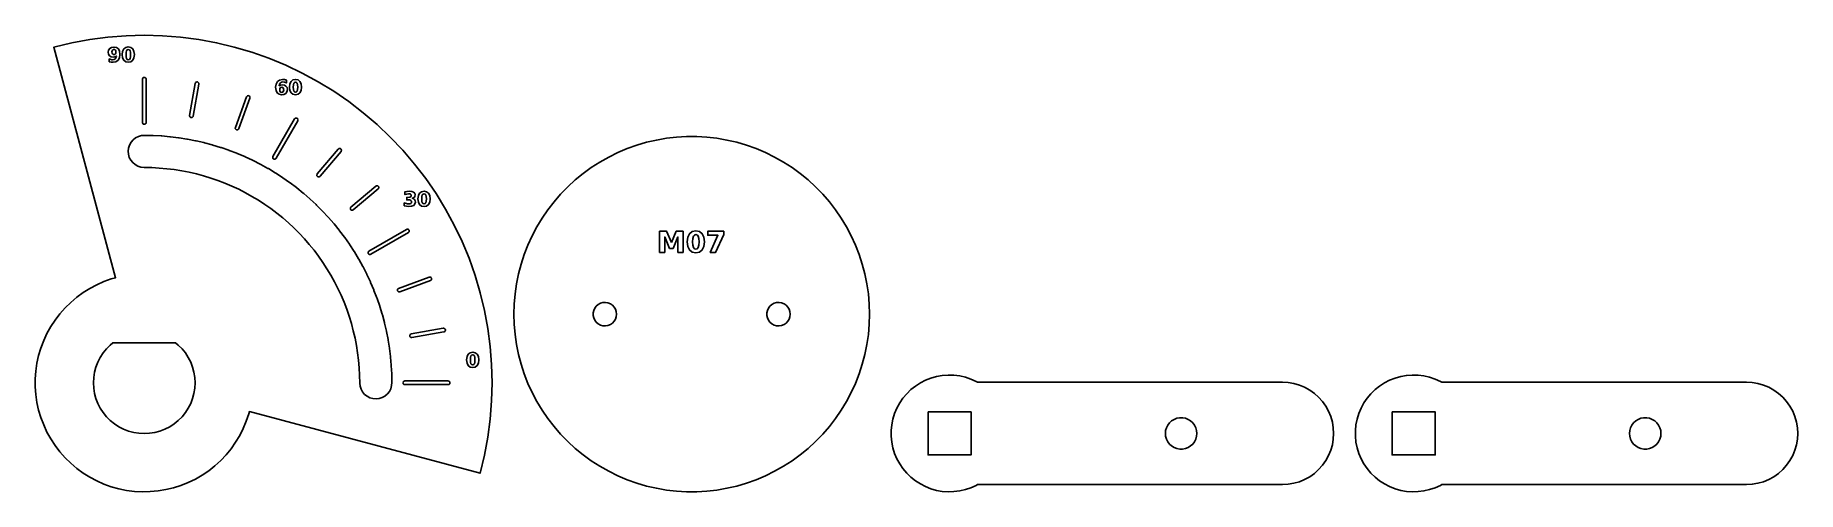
# Model space of a CAD drawing. Header units: millimetres. Extents: x 0 to 244, y 0 to 63.
import ezdxf

# ---------------------------------------------------------------- set-up
doc = ezdxf.new("R2010")
doc.units = ezdxf.units.MM
doc.layers.add('CUT', color=1, linetype='Continuous')
doc.layers.add('ENGRAVE', color=5, linetype='Continuous')

msp = doc.modelspace()

# ---------------------------------------------------------------- linework, layer by layer
at = {"layer": 'CUT'}
for points in [[(7.5446, 62.5557), (10.04, 62.8843), (12.5492, 63.0817), (15.0652, 63.1476), (17.5813, 63.0817), (20.0904, 62.8843), (22.5858, 62.5557), (25.0606, 62.0971), (27.508, 61.5095), (29.9212, 60.7947), (32.2938, 59.9545), (34.6191, 58.9913), (36.8908, 57.9078), (39.1027, 56.7068), (41.2488, 55.3917), (43.323, 53.9661), (45.3198, 52.4339), (47.2337, 50.7993), (49.0594, 49.0668), (50.7919, 47.2411), (52.4265, 45.3272), (53.9587, 43.3304), (55.3843, 41.2561), (56.6994, 39.1101), (57.9004, 36.8982), (58.9839, 34.6265), (59.9471, 32.3011), (60.7873, 29.9286), (61.5021, 27.5153), (62.0897, 25.068), (62.5484, 22.5932), (62.8769, 20.0978), (63.0744, 17.5886), (63.1402, 15.0726), (63.0744, 12.5565), (62.8769, 10.0474), (62.5484, 7.552), (62.0897, 5.0772), (61.4846, 2.5569), (29.5989, 11.1006), (29.5156, 10.778), (29.168, 9.7465), (28.747, 8.7427), (28.2546, 7.772), (27.6934, 6.8393), (27.0664, 5.9496), (26.3768, 5.1074), (25.6282, 4.3171), (24.8246, 3.583), (23.9701, 2.9087), (23.0692, 2.2979), (22.1265, 1.7536), (21.147, 1.2788), (20.1358, 0.8759), (19.0982, 0.547), (18.0396, 0.2939), (16.9654, 0.1178), (15.8814, 0.0197), (14.7931, 0), (13.7062, 0.0589), (12.6263, 0.1961), (11.5593, 0.4109), (10.5104, 0.7021), (9.4854, 1.0682), (8.4894, 1.5074), (7.5277, 2.0172), (6.6053, 2.5951), (5.727, 3.2381), (4.8974, 3.9428), (4.1208, 4.7055), (3.4013, 5.5222), (2.7425, 6.3888), (2.1481, 7.3006), (1.6209, 8.2529), (1.1639, 9.2408), (0.7793, 10.2591), (0.4692, 11.3025), (0.2352, 12.3655), (0.0785, 13.4427), (0, 14.5283), (0, 15.6168), (0.0785, 16.7025), (0.2352, 17.7796), (0.4692, 18.8427), (0.7793, 19.8861), (1.1639, 20.9044), (1.6209, 21.8923), (2.1481, 22.8446), (2.7425, 23.7564), (3.4013, 24.6229), (4.1208, 25.4397), (4.8974, 26.2024), (5.727, 26.9071), (6.6053, 27.55), (7.5277, 28.128), (8.4894, 28.6378), (9.4854, 29.077), (10.5104, 29.4431), (11.0936, 29.605), (2.5495, 61.492), (5.0699, 62.0971)], [(44.8405, 15.0374), (44.8912, 14.6006), (45.0251, 14.1855), (45.2374, 13.8046), (45.5199, 13.4723), (45.8617, 13.2016), (46.2499, 13.0028), (46.6694, 12.8835), (47.104, 12.8483), (47.5372, 12.8986), (47.9523, 13.0325), (48.3333, 13.2447), (48.6655, 13.5272), (48.9362, 13.8691), (49.1351, 14.2573), (49.2544, 14.6767), (49.2898, 15.1151), (49.2704, 16.2276), (49.2676, 16.3065), (49.2093, 17.4206), (49.2037, 17.4994), (49.1065, 18.6108), (49.0983, 18.6893), (48.9623, 19.7966), (48.9513, 19.8748), (48.7768, 20.9768), (48.7631, 21.0545), (48.5502, 22.1497), (48.5338, 22.2269), (48.2828, 23.314), (48.2637, 23.3906), (47.975, 24.4682), (47.9532, 24.5441), (47.627, 25.611), (47.6026, 25.6861), (47.2394, 26.741), (47.2124, 26.8152), (46.8126, 27.8568), (46.783, 27.93), (46.3471, 28.9569), (46.3149, 29.0291), (45.8434, 30.0402), (45.8088, 30.1112), (45.3023, 31.1052), (45.2653, 31.175), (44.7244, 32.1507), (44.6849, 32.2191), (44.1103, 33.1754), (44.0684, 33.2424), (43.4608, 34.178), (43.4167, 34.2435), (42.7768, 35.1574), (42.7303, 35.2213), (42.0589, 36.1123), (42.0103, 36.1745), (41.3082, 37.0415), (41.2574, 37.102), (40.5255, 37.944), (40.4727, 38.0027), (39.7118, 38.8186), (39.6569, 38.8754), (38.8681, 39.6643), (38.8113, 39.7192), (37.9953, 40.48), (37.9366, 40.5329), (37.0947, 41.2648), (37.0342, 41.3156), (36.1671, 42.0177), (36.1049, 42.0663), (35.2139, 42.7377), (35.15, 42.7841), (34.2361, 43.424), (34.1707, 43.4682), (33.235, 44.0758), (33.168, 44.1177), (32.2117, 44.6923), (32.1434, 44.7318), (31.1676, 45.2726), (31.0979, 45.3097), (30.1038, 45.8162), (30.0328, 45.8508), (29.0217, 46.3223), (28.9496, 46.3544), (27.9226, 46.7903), (27.8494, 46.8199), (26.8078, 47.2197), (26.7336, 47.2467), (25.6788, 47.61), (25.6037, 47.6344), (24.5368, 47.9606), (24.4609, 47.9823), (23.3832, 48.2711), (23.3066, 48.2902), (22.2195, 48.5411), (22.1423, 48.5576), (21.0472, 48.7704), (20.9694, 48.7841), (19.8675, 48.9587), (19.7893, 48.9697), (18.6819, 49.1056), (18.6034, 49.1139), (17.492, 49.2111), (17.4132, 49.2166), (16.2991, 49.275), (16.2202, 49.2778), (15.1077, 49.2972), (14.6694, 49.2617), (14.2499, 49.1424), (13.8617, 48.9436), (13.5199, 48.6729), (13.2374, 48.3406), (13.0251, 47.9597), (12.8912, 47.5446), (12.8409, 47.1114), (12.8761, 46.6767), (12.9954, 46.2573), (13.1942, 45.8691), (13.465, 45.5272), (13.7972, 45.2447), (14.1781, 45.0325), (14.5932, 44.8986), (15.0301, 44.8479), (16.1043, 44.8291), (17.1422, 44.7747), (18.1775, 44.6841), (19.2091, 44.5575), (20.2355, 44.3949), (21.2557, 44.1966), (22.2684, 43.9628), (23.2722, 43.6938), (24.2661, 43.39), (25.2488, 43.0516), (26.219, 42.6792), (27.1757, 42.2731), (28.1176, 41.8339), (29.0436, 41.3621), (29.9526, 40.8582), (30.8434, 40.3229), (31.715, 39.7569), (32.5663, 39.1608), (33.3963, 38.5353), (34.204, 37.8813), (34.9884, 37.1995), (35.7484, 36.4907), (36.4833, 35.7558), (37.1921, 34.9957), (37.8739, 34.2114), (38.528, 33.4037), (39.1534, 32.5737), (39.7495, 31.7224), (40.3156, 30.8508), (40.8508, 29.9599), (41.3547, 29.0509), (41.8265, 28.1249), (42.2657, 27.183), (42.6718, 26.2264), (43.0443, 25.2561), (43.3826, 24.2735), (43.6865, 23.2796), (43.9554, 22.2757), (44.1892, 21.2631), (44.3875, 20.2429), (44.5501, 19.2164), (44.6768, 18.1849), (44.7674, 17.1496), (44.8217, 16.1117)], [(115.1301, 21.7637), (114.9304, 20.3744), (114.6517, 18.9988), (114.2948, 17.6414), (113.8611, 16.3066), (113.3519, 14.9987), (112.7689, 13.722), (112.1139, 12.4807), (111.3891, 11.2787), (110.5969, 10.1202), (109.7398, 9.0087), (108.8207, 7.948), (107.8425, 6.9415), (106.8085, 5.9924), (105.722, 5.104), (104.5865, 4.279), (103.4058, 3.5202), (102.1836, 2.83), (100.9241, 2.2108), (99.6313, 1.6644), (98.3094, 1.1928), (96.9627, 0.7973), (95.5956, 0.4794), (94.2127, 0.2401), (92.8183, 0.0801), (91.417, 0), (90.0135, 0), (88.6123, 0.0801), (87.2179, 0.2401), (85.8349, 0.4794), (84.4679, 0.7973), (83.1212, 1.1928), (81.7993, 1.6644), (80.5064, 2.2108), (79.2469, 2.83), (78.0248, 3.5202), (76.8441, 4.279), (75.7086, 5.104), (74.6221, 5.9924), (73.588, 6.9415), (72.6098, 7.948), (71.6907, 9.0087), (70.8337, 10.1202), (70.0414, 11.2787), (69.3167, 12.4807), (68.6617, 13.722), (68.0786, 14.9987), (67.5694, 16.3066), (67.1357, 17.6414), (66.7789, 18.9988), (66.5002, 20.3744), (66.3004, 21.7637), (66.1803, 23.162), (66.1402, 24.565), (66.1803, 25.968), (66.3004, 27.3664), (66.5002, 28.7556), (66.7789, 30.1312), (67.1357, 31.4886), (67.5694, 32.8234), (68.0786, 34.1313), (68.6617, 35.408), (69.3167, 36.6494), (70.0414, 37.8513), (70.8337, 39.0098), (71.6907, 40.1213), (72.6098, 41.182), (73.588, 42.1885), (74.6221, 43.1376), (75.7086, 44.026), (76.8441, 44.851), (78.0248, 45.6098), (79.2469, 46.3), (80.5064, 46.9192), (81.7993, 47.4656), (83.1212, 47.9373), (84.4679, 48.3327), (85.8349, 48.6506), (87.2179, 48.8899), (88.6123, 49.0499), (90.0135, 49.13), (91.417, 49.13), (92.8183, 49.0499), (94.2127, 48.8899), (95.5956, 48.6506), (96.9627, 48.3327), (98.3094, 47.9373), (99.6313, 47.4656), (100.9241, 46.9192), (102.1836, 46.3), (103.4058, 45.6098), (104.5865, 44.851), (105.722, 44.026), (106.8085, 43.1376), (107.8425, 42.1885), (108.8207, 41.182), (109.7398, 40.1213), (110.5969, 39.0098), (111.3891, 37.8513), (112.1139, 36.6494), (112.7689, 35.408), (113.3519, 34.1313), (113.8611, 32.8234), (114.2948, 31.4886), (114.6517, 30.1312), (114.9304, 28.7556), (115.1301, 27.3664), (115.2502, 25.968), (115.2903, 24.565), (115.2502, 23.162)], [(80.1897, 25.2471), (80.0086, 25.5481), (79.767, 25.8032), (79.4762, 26.0003), (79.1499, 26.1304), (78.8032, 26.1872), (78.4525, 26.1682), (78.114, 26.0742), (77.8036, 25.9096), (77.5359, 25.6822), (77.3233, 25.4026), (77.1758, 25.0837), (77.1002, 24.7407), (77.1002, 24.3894), (77.1758, 24.0463), (77.3233, 23.7275), (77.5359, 23.4478), (77.8036, 23.2204), (78.114, 23.0558), (78.4525, 22.9619), (78.8032, 22.9428), (79.1499, 22.9997), (79.4762, 23.1297), (79.767, 23.3268), (80.0086, 23.5819), (80.1897, 23.8829), (80.3019, 24.2158), (80.3398, 24.565), (80.3019, 24.9142)], [(104.3019, 24.9142), (104.1897, 25.2471), (104.0086, 25.5481), (103.767, 25.8032), (103.4762, 26.0003), (103.1499, 26.1304), (102.8032, 26.1872), (102.4525, 26.1682), (102.114, 26.0742), (101.8036, 25.9096), (101.5359, 25.6822), (101.3233, 25.4026), (101.1758, 25.0837), (101.1002, 24.7407), (101.1002, 24.3894), (101.1758, 24.0463), (101.3233, 23.7275), (101.5359, 23.4478), (101.8036, 23.2204), (102.114, 23.0558), (102.4525, 22.9619), (102.8032, 22.9428), (103.1499, 22.9997), (103.4762, 23.1297), (103.767, 23.3268), (104.0086, 23.5819), (104.1897, 23.8829), (104.3019, 24.2158), (104.3398, 24.565)], [(10.7407, 20.5976), (10.3646, 20.2931), (9.8447, 19.7732), (9.382, 19.2017), (8.9815, 18.585), (8.6477, 17.9299), (8.3841, 17.2434), (8.1938, 16.5332), (8.0788, 15.8069), (8.0403, 15.0726), (8.0788, 14.3383), (8.1938, 13.612), (8.3841, 12.9018), (8.6477, 12.2153), (8.9815, 11.5601), (9.382, 10.9435), (9.8447, 10.372), (10.3646, 9.8521), (10.9361, 9.3893), (11.5528, 8.9889), (12.2079, 8.655), (12.8944, 8.3915), (13.6047, 8.2012), (14.3309, 8.0862), (15.0652, 8.0477), (15.7995, 8.0862), (16.5258, 8.2012), (17.236, 8.3915), (17.9225, 8.655), (18.5777, 8.9889), (19.1944, 9.3893), (19.7658, 9.8521), (20.2857, 10.372), (20.7485, 10.9435), (21.149, 11.5601), (21.4828, 12.2153), (21.7463, 12.9018), (21.9366, 13.612), (22.0516, 14.3383), (22.0901, 15.0726), (22.0516, 15.8069), (21.9366, 16.5332), (21.7463, 17.2434), (21.4828, 17.9299), (21.149, 18.585), (20.7485, 19.2017), (20.2857, 19.7732), (19.7658, 20.2931), (19.3898, 20.5976)], [(174.6921, 14.7507), (175.4251, 14.447), (176.1196, 14.0633), (176.7666, 13.6041), (177.3582, 13.0754), (177.8869, 12.4838), (178.346, 11.8368), (178.7298, 11.1424), (179.0334, 10.4093), (179.2531, 9.6469), (179.386, 8.8647), (179.4305, 8.0726), (179.386, 7.2804), (179.2531, 6.4982), (179.0334, 5.7358), (178.7298, 5.0028), (178.346, 4.3084), (177.8869, 3.6613), (177.3582, 3.0697), (176.7666, 2.541), (176.1196, 2.0819), (175.4251, 1.6981), (174.6921, 1.3945), (173.9297, 1.1749), (173.1475, 1.042), (172.3575, 0.9976), (130.2312, 0.9976), (130.0393, 0.8868), (129.3055, 0.5557), (128.5424, 0.2993), (127.7576, 0.1202), (126.9588, 0.0201), (126.154, 0), (125.3513, 0.0602), (124.5585, 0.1999), (123.7836, 0.418), (123.0342, 0.7121), (122.3178, 1.0793), (121.6416, 1.5161), (121.0122, 2.018), (120.4359, 2.5801), (119.9184, 3.1968), (119.465, 3.8619), (119.08, 4.5689), (118.7673, 5.3107), (118.53, 6.08), (118.3705, 6.8691), (118.2903, 7.6701), (118.2903, 8.4751), (118.3705, 9.2761), (118.53, 10.0652), (118.7673, 10.8344), (119.08, 11.5762), (119.465, 12.2832), (119.9184, 12.9484), (120.4359, 13.565), (121.0122, 14.1271), (121.6416, 14.6291), (122.3178, 15.0658), (123.0342, 15.4331), (123.7836, 15.7272), (124.5585, 15.9452), (125.3513, 16.085), (126.154, 16.1452), (126.9588, 16.1251), (127.7576, 16.025), (128.5424, 15.8459), (129.3055, 15.5895), (130.0393, 15.2584), (130.2312, 15.1476), (172.3575, 15.1476), (173.1475, 15.1032), (173.9297, 14.9703)], [(238.8323, 14.7507), (239.5653, 14.447), (240.2597, 14.0633), (240.9068, 13.6041), (241.4984, 13.0754), (242.0271, 12.4838), (242.4862, 11.8368), (242.87, 11.1424), (243.1736, 10.4093), (243.3933, 9.6469), (243.5262, 8.8647), (243.5707, 8.0726), (243.5262, 7.2804), (243.3933, 6.4982), (243.1736, 5.7358), (242.87, 5.0028), (242.4862, 4.3084), (242.0271, 3.6613), (241.4984, 3.0697), (240.9068, 2.541), (240.2597, 2.0819), (239.5653, 1.6981), (238.8323, 1.3945), (238.0699, 1.1749), (237.2877, 1.042), (236.4976, 0.9976), (194.3714, 0.9976), (194.1795, 0.8868), (193.4457, 0.5557), (192.6826, 0.2993), (191.8978, 0.1202), (191.099, 0.0201), (190.2942, 0), (189.4915, 0.0602), (188.6987, 0.1999), (187.9237, 0.418), (187.1744, 0.7121), (186.458, 1.0793), (185.7818, 1.5161), (185.1524, 2.018), (184.5761, 2.5801), (184.0586, 3.1968), (183.6051, 3.8619), (183.2201, 4.5689), (182.9074, 5.3107), (182.6701, 6.08), (182.5106, 6.8691), (182.4305, 7.6701), (182.4305, 8.4751), (182.5106, 9.2761), (182.6701, 10.0652), (182.9074, 10.8344), (183.2201, 11.5762), (183.6051, 12.2832), (184.0586, 12.9484), (184.5761, 13.565), (185.1524, 14.1271), (185.7818, 14.6291), (186.458, 15.0658), (187.1744, 15.4331), (187.9237, 15.7272), (188.6987, 15.9452), (189.4915, 16.085), (190.2942, 16.1452), (191.099, 16.1251), (191.8978, 16.025), (192.6826, 15.8459), (193.4457, 15.5895), (194.1795, 15.2584), (194.3714, 15.1476), (236.4976, 15.1476), (237.2877, 15.1032), (238.0699, 14.9703)], [(123.3804, 11.0476), (123.3804, 5.0976), (129.3304, 5.0976), (129.3304, 11.0476)], [(160.493, 8.4722), (160.3832, 8.8582), (160.2043, 9.2174), (159.9625, 9.5377), (159.6659, 9.808), (159.3247, 10.0193), (158.9505, 10.1642), (158.556, 10.238), (158.1547, 10.238), (157.7602, 10.1642), (157.386, 10.0193), (157.0448, 9.808), (156.7483, 9.5377), (156.5064, 9.2174), (156.3275, 8.8582), (156.2177, 8.4722), (156.1807, 8.0726), (156.2177, 7.673), (156.3275, 7.287), (156.5064, 6.9278), (156.7483, 6.6075), (157.0448, 6.3372), (157.386, 6.1259), (157.7602, 5.9809), (158.1547, 5.9072), (158.556, 5.9072), (158.9505, 5.9809), (159.3247, 6.1259), (159.6659, 6.3372), (159.9625, 6.6075), (160.2043, 6.9278), (160.3832, 7.287), (160.493, 7.673), (160.53, 8.0726)], [(187.5205, 11.0476), (187.5205, 5.0976), (193.4705, 5.0976), (193.4705, 11.0476)], [(224.6332, 8.4722), (224.5234, 8.8582), (224.3445, 9.2174), (224.1026, 9.5377), (223.8061, 9.808), (223.4649, 10.0193), (223.0907, 10.1642), (222.6962, 10.238), (222.2949, 10.238), (221.9004, 10.1642), (221.5262, 10.0193), (221.185, 9.808), (220.8884, 9.5377), (220.6466, 9.2174), (220.4677, 8.8582), (220.3579, 8.4722), (220.3209, 8.0726), (220.3579, 7.673), (220.4677, 7.287), (220.6466, 6.9278), (220.8884, 6.6075), (221.185, 6.3372), (221.5262, 6.1259), (221.9004, 5.9809), (222.2949, 5.9072), (222.6962, 5.9072), (223.0907, 5.9809), (223.4649, 6.1259), (223.8061, 6.3372), (224.1026, 6.6075), (224.3445, 6.9278), (224.5234, 7.287), (224.6332, 7.673), (224.6702, 8.0726)]]:
    msp.add_lwpolyline(points, close=True, dxfattribs=at)
at = {"layer": 'ENGRAVE'}
for points in [[(10.5726, 59.7549), (10.6853, 59.7475), (10.8947, 59.7801), (11.052, 59.8779), (11.1562, 60.0402), (11.2064, 60.2655), (11.0082, 60.1632), (10.7798, 60.129), (10.4969, 60.1746), (10.2745, 60.3115), (10.1305, 60.5228), (10.0825, 60.7918), (10.1359, 61.0888), (10.2964, 61.3199), (10.5468, 61.4686), (10.87, 61.5181), (11.2242, 61.4507), (11.4881, 61.2486), (11.6522, 60.9238), (11.7069, 60.4873), (11.6429, 60.0354), (11.451, 59.692), (11.1479, 59.4751), (10.7496, 59.4028), (10.4749, 59.4242), (10.2181, 59.4877), (10.2181, 59.8652), (10.3409, 59.8136)], [(11.0751, 60.56), (11.1273, 60.6721), (11.1447, 60.829), (11.1273, 60.9848), (11.0751, 61.0968), (10.9884, 61.1647), (10.8673, 61.1873), (10.7463, 61.1647), (10.6595, 61.0968), (10.6073, 60.9848), (10.59, 60.829), (10.6073, 60.6721), (10.6595, 60.56), (10.7463, 60.493), (10.8673, 60.4707), (10.9884, 60.493)], [(12.8606, 59.4028), (12.5034, 59.4717), (12.2385, 59.6784), (12.0744, 60.0119), (12.0197, 60.4611), (12.0744, 60.9115), (12.2385, 61.2451), (12.5034, 61.4518), (12.8606, 61.5207), (13.2168, 61.4518), (13.4814, 61.2451), (13.6455, 60.9115), (13.7001, 60.4611), (13.6455, 60.0119), (13.4814, 59.6784), (13.2168, 59.4717)], [(13.0058, 61.1219), (12.8606, 61.1611), (12.7154, 61.1219), (12.6186, 61.0045), (12.5642, 60.7916), (12.546, 60.4655), (12.5642, 60.1354), (12.6186, 59.9195), (12.7154, 59.8007), (12.8606, 59.7611), (13.005, 59.8007), (13.1012, 59.9195), (13.1557, 60.1354), (13.1738, 60.4655), (13.1559, 60.7916), (13.1021, 61.0045)], [(14.8237, 57.1373), (14.8487, 57.1976), (14.8884, 57.2494), (14.9402, 57.2891), (15.0005, 57.3141), (15.0652, 57.3226), (15.1299, 57.3141), (15.1902, 57.2891), (15.242, 57.2494), (15.2817, 57.1976), (15.3067, 57.1373), (15.3152, 57.0726), (15.3152, 51.0726), (15.3067, 51.0079), (15.2817, 50.9476), (15.242, 50.8958), (15.1902, 50.8561), (15.1299, 50.8311), (15.0652, 50.8226), (15.0005, 50.8311), (14.9402, 50.8561), (14.8884, 50.8958), (14.8487, 50.9476), (14.8237, 51.0079), (14.8152, 51.0726), (14.8152, 57.0726)], [(22.1319, 56.5402), (22.1669, 56.5952), (22.2151, 56.6393), (22.2729, 56.6694), (22.3367, 56.6836), (22.4019, 56.6807), (22.4641, 56.6611), (22.5191, 56.626), (22.5632, 56.5779), (22.5934, 56.52), (22.6075, 56.4563), (22.6046, 56.3911), (21.8232, 51.9595), (21.8036, 51.8972), (21.7685, 51.8422), (21.7204, 51.7981), (21.6625, 51.768), (21.5988, 51.7538), (21.5336, 51.7567), (21.4714, 51.7763), (21.4163, 51.8114), (21.3722, 51.8595), (21.3421, 51.9174), (21.328, 51.9811), (21.3308, 52.0463), (22.1122, 56.4779)], [(34.4618, 56.65), (34.2378, 56.6793), (34.0288, 56.6466), (33.8716, 56.5485), (33.7677, 56.3865), (33.7185, 56.1613), (33.9136, 56.2615), (34.1438, 56.2952), (34.4264, 56.2494), (34.6486, 56.1119), (34.7927, 55.9006), (34.8407, 55.6324), (34.787, 55.3368), (34.6259, 55.1065), (34.3749, 54.9582), (34.0506, 54.9088), (33.6977, 54.9759), (33.4346, 55.1774), (33.2712, 55.5025), (33.2167, 55.9399), (33.2805, 56.3915), (33.4718, 56.7349), (33.7741, 56.9518), (34.1709, 57.0241), (34.4443, 57.0022), (34.7068, 56.9366), (34.7068, 56.559)], [(35.966, 54.9088), (35.6087, 54.9777), (35.3438, 55.1844), (35.1798, 55.5179), (35.1251, 55.9671), (35.1798, 56.4175), (35.3438, 56.7511), (35.6087, 56.9578), (35.966, 57.0267), (36.3222, 56.9578), (36.5868, 56.7511), (36.7508, 56.4175), (36.8055, 55.9671), (36.7508, 55.5179), (36.5868, 55.1844), (36.3222, 54.9777)], [(36.1112, 56.6279), (35.966, 56.6671), (35.8208, 56.6279), (35.724, 56.5104), (35.6695, 56.2976), (35.6514, 55.9714), (35.6695, 55.6413), (35.724, 55.4254), (35.8208, 55.3067), (35.966, 55.2671), (36.1103, 55.3067), (36.2066, 55.4254), (36.261, 55.6413), (36.2792, 55.9714), (36.2613, 56.2976), (36.2075, 56.5104)], [(29.2253, 54.6831), (29.2694, 54.7312), (29.3244, 54.7663), (29.3867, 54.7859), (29.4519, 54.7887), (29.5156, 54.7746), (29.5735, 54.7445), (29.6216, 54.7004), (29.6566, 54.6453), (29.6763, 54.5831), (29.6791, 54.5179), (29.665, 54.4542), (28.1259, 50.2256), (28.0958, 50.1677), (28.0517, 50.1196), (27.9966, 50.0845), (27.9344, 50.0649), (27.8692, 50.062), (27.8055, 50.0761), (27.7476, 50.1063), (27.6995, 50.1504), (27.6644, 50.2054), (27.6448, 50.2677), (27.6419, 50.3329), (27.6561, 50.3966), (29.1951, 54.6252)], [(33.8489, 55.8664), (33.797, 55.7547), (33.7798, 55.5978), (33.797, 55.4412), (33.8489, 55.3292), (33.9353, 55.2623), (34.0563, 55.2399), (34.1779, 55.2623), (34.2645, 55.3292), (34.3164, 55.4412), (34.3336, 55.5978), (34.3164, 55.7547), (34.2645, 55.8664), (34.1779, 55.9337), (34.0563, 55.9561), (33.9353, 55.9337)], [(35.8884, 51.6224), (35.9402, 51.6622), (36.0005, 51.6871), (36.0652, 51.6957), (36.1299, 51.6871), (36.1902, 51.6622), (36.242, 51.6224), (36.2817, 51.5707), (36.3067, 51.5104), (36.3152, 51.4457), (36.3067, 51.381), (36.2817, 51.3207), (33.2817, 46.1245), (33.242, 46.0727), (33.1902, 46.033), (33.1299, 46.008), (33.0652, 45.9995), (33.0005, 46.008), (32.9402, 46.033), (32.8884, 46.0727), (32.8487, 46.1245), (32.8237, 46.1848), (32.8152, 46.2495), (32.8237, 46.3142), (32.8487, 46.3745), (35.8487, 51.5707)], [(41.9189, 47.4512), (41.9768, 47.4814), (42.0405, 47.4955), (42.1057, 47.4927), (42.168, 47.473), (42.223, 47.438), (42.2671, 47.3899), (42.2972, 47.332), (42.3113, 47.2682), (42.3085, 47.203), (42.2889, 47.1408), (42.2538, 47.0858), (39.3613, 43.6386), (39.3132, 43.5945), (39.2553, 43.5643), (39.1915, 43.5502), (39.1263, 43.5531), (39.0641, 43.5727), (39.0091, 43.6077), (38.965, 43.6559), (38.9348, 43.7138), (38.9207, 43.7775), (38.9236, 43.8427), (38.9432, 43.9049), (38.9782, 43.96), (41.8708, 47.4072)], [(47.1957, 42.3159), (47.2609, 42.3187), (47.3246, 42.3046), (47.3825, 42.2745), (47.4306, 42.2304), (47.4657, 42.1753), (47.4853, 42.1131), (47.4881, 42.0479), (47.474, 41.9842), (47.4439, 41.9263), (47.3998, 41.8782), (43.9526, 38.9856), (43.8975, 38.9506), (43.8353, 38.9309), (43.7701, 38.9281), (43.7064, 38.9422), (43.6485, 38.9723), (43.6004, 39.0164), (43.5653, 39.0715), (43.5457, 39.1337), (43.5428, 39.1989), (43.557, 39.2626), (43.5871, 39.3205), (43.6312, 39.3686), (47.0784, 42.2612), (47.1334, 42.2962)], [(52.5101, 40.2622), (52.5371, 40.0764), (52.4789, 39.8092), (52.3043, 39.6148), (52.0187, 39.4964), (51.6266, 39.4569), (51.3112, 39.4823), (50.9988, 39.5584), (50.9988, 39.9644), (51.2919, 39.8528), (51.4364, 39.8246), (51.5785, 39.8152), (51.7632, 39.8333), (51.8992, 39.8874), (51.9829, 39.9758), (52.0107, 40.0957), (51.9822, 40.2183), (51.8966, 40.307), (51.7551, 40.3608), (51.3488, 40.3787), (51.3488, 40.7178), (51.7433, 40.7333), (51.8655, 40.7799), (51.9383, 40.8583), (51.9626, 40.9693), (51.939, 41.0734), (51.8681, 41.1509), (51.7545, 41.1991), (51.6017, 41.2152), (51.3449, 41.1863), (51.0863, 41.1019), (51.0863, 41.4873), (51.3952, 41.553), (51.6962, 41.5748), (52.0438, 41.5421), (52.2912, 41.444), (52.4395, 41.2806), (52.4889, 41.0512), (52.4653, 40.8884), (52.3944, 40.758), (52.2777, 40.6608), (52.1157, 40.5975), (52.2974, 40.5244), (52.4294, 40.412)], [(53.7345, 39.4569), (53.3773, 39.5258), (53.1124, 39.7325), (52.9483, 40.066), (52.8936, 40.5152), (52.9483, 40.9656), (53.1124, 41.2992), (53.3773, 41.5059), (53.7345, 41.5748), (54.0907, 41.5059), (54.3553, 41.2992), (54.5194, 40.9656), (54.5741, 40.5152), (54.5194, 40.066), (54.3553, 39.7325), (54.0907, 39.5258)], [(53.8797, 41.1761), (53.7345, 41.2152), (53.5894, 41.1761), (53.4926, 41.0586), (53.4381, 40.8457), (53.4199, 40.5196), (53.4381, 40.1895), (53.4926, 39.9736), (53.5894, 39.8548), (53.7345, 39.8152), (53.8789, 39.8548), (53.9751, 39.9736), (54.0296, 40.1895), (54.0477, 40.5196), (54.0298, 40.8457), (53.976, 41.0586)], [(51.4383, 36.3226), (51.503, 36.3141), (51.5633, 36.2891), (51.6151, 36.2494), (51.6548, 36.1976), (51.6798, 36.1373), (51.6883, 36.0726), (51.6798, 36.0079), (51.6548, 35.9476), (51.6151, 35.8958), (51.5633, 35.8561), (46.3671, 32.8561), (46.3068, 32.8311), (46.2421, 32.8226), (46.1774, 32.8311), (46.1171, 32.8561), (46.0654, 32.8958), (46.0256, 32.9476), (46.0007, 33.0079), (45.9921, 33.0726), (46.0007, 33.1373), (46.0256, 33.1976), (46.0654, 33.2494), (46.1171, 33.2891), (51.3133, 36.2891), (51.3736, 36.3141)], [(87.9053, 34.4647), (88.5734, 36.0253), (89.5284, 36.0253), (89.5284, 33.1091), (88.8178, 33.1091), (88.8178, 35.2422), (88.1459, 33.6697), (87.669, 33.6697), (86.9972, 35.2422), (86.9972, 33.1091), (86.2847, 33.1091), (86.2847, 36.0253), (87.2415, 36.0253)], [(92.4115, 33.9224), (92.1772, 33.4459), (91.7992, 33.1506), (91.2903, 33.0522), (90.78, 33.1506), (90.4015, 33.4459), (90.1672, 33.9224), (90.089, 34.5641), (90.1672, 35.2075), (90.4015, 35.6841), (90.78, 35.9794), (91.2903, 36.0778), (91.7992, 35.9794), (92.1772, 35.6841), (92.4115, 35.2075), (92.4897, 34.5641)], [(91.7122, 35.0363), (91.6353, 35.3403), (91.4978, 35.5081), (91.2903, 35.5641), (91.0829, 35.5081), (90.9447, 35.3403), (90.8668, 35.0363), (90.8409, 34.5703), (90.8668, 34.0988), (90.9447, 33.7903), (91.0829, 33.6206), (91.2903, 33.5641), (91.4965, 33.6206), (91.634, 33.7903), (91.7118, 34.0988), (91.7378, 34.5703)], [(95.1459, 36.0253), (95.1459, 35.6016), (94.009, 33.1091), (93.2765, 33.1091), (94.3528, 35.4722), (92.9484, 35.4722), (92.9484, 36.0253)], [(54.5757, 29.6836), (54.638, 29.664), (54.693, 29.6289), (54.7371, 29.5808), (54.7672, 29.5229), (54.7814, 29.4592), (54.7785, 29.394), (54.7589, 29.3318), (54.7238, 29.2767), (54.6757, 29.2326), (54.6178, 29.2025), (50.3892, 27.6634), (50.3255, 27.6493), (50.2603, 27.6521), (50.198, 27.6718), (50.143, 27.7068), (50.0989, 27.755), (50.0688, 27.8128), (50.0546, 27.8766), (50.0575, 27.9418), (50.0771, 28.004), (50.1122, 28.059), (50.1603, 28.1031), (50.2182, 28.1333), (54.4468, 29.6724), (54.5105, 29.6865)], [(56.5127, 22.6007), (56.5705, 22.5706), (56.6187, 22.5265), (56.6537, 22.4715), (56.6733, 22.4092), (56.6762, 22.344), (56.6621, 22.2803), (56.6319, 22.2224), (56.5878, 22.1743), (56.5328, 22.1392), (56.4706, 22.1196), (52.0389, 21.3382), (51.9737, 21.3353), (51.91, 21.3495), (51.8521, 21.3796), (51.804, 21.4237), (51.7689, 21.4787), (51.7493, 21.541), (51.7465, 21.6062), (51.7606, 21.6699), (51.7907, 21.7278), (51.8348, 21.7759), (51.8899, 21.811), (51.9521, 21.8306), (56.3837, 22.612), (56.4489, 22.6149)], [(60.455, 17.1875), (60.0978, 17.2564), (59.8329, 17.4632), (59.6689, 17.7967), (59.6142, 18.2459), (59.6689, 18.6963), (59.8329, 19.0299), (60.0978, 19.2366), (60.455, 19.3055), (60.8113, 19.2366), (61.0759, 19.0299), (61.2399, 18.6963), (61.2946, 18.2459), (61.2399, 17.7967), (61.0759, 17.4632), (60.8113, 17.2564)], [(60.6003, 18.9067), (60.455, 18.9459), (60.3099, 18.9067), (60.2131, 18.7892), (60.1586, 18.5764), (60.1405, 18.2502), (60.1586, 17.9201), (60.2131, 17.7042), (60.3099, 17.5854), (60.455, 17.5459), (60.5994, 17.5854), (60.6957, 17.7042), (60.7501, 17.9201), (60.7683, 18.2502), (60.7504, 18.5764), (60.6965, 18.7892)], [(57.1902, 15.2891), (57.242, 15.2494), (57.2817, 15.1976), (57.3067, 15.1373), (57.3152, 15.0726), (57.3067, 15.0079), (57.2817, 14.9476), (57.242, 14.8958), (57.1902, 14.8561), (57.1299, 14.8311), (57.0652, 14.8226), (51.0652, 14.8226), (51.0005, 14.8311), (50.9402, 14.8561), (50.8884, 14.8958), (50.8487, 14.9476), (50.8237, 15.0079), (50.8152, 15.0726), (50.8237, 15.1373), (50.8487, 15.1976), (50.8884, 15.2494), (50.9402, 15.2891), (51.0005, 15.3141), (51.0652, 15.3226), (57.0652, 15.3226), (57.1299, 15.3141)]]:
    msp.add_lwpolyline(points, close=True, dxfattribs=at)

doc.saveas('drawing.dxf')
